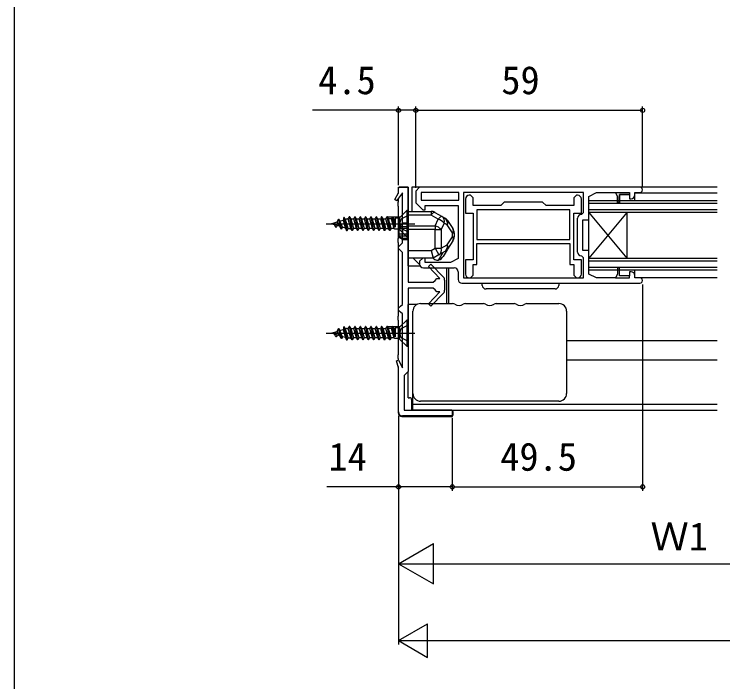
# Model space of a CAD drawing. Units: millimetres, scale not verified. Extents: x -438 to 438, y -652 to 648.
# Drawn here: x -437.5 to -253.1, y 294.3 to 468 of the extents above; entities that cross this region are included whole.
import ezdxf
from ezdxf.enums import TextEntityAlignment as Align

# ---------------------------------------------------------------- set-up
doc = ezdxf.new("R2010")
doc.units = ezdxf.units.MM
doc.header["$LTSCALE"] = 4
for name, color, linetype in [('0-2_YKK_11', 7, 'Continuous'), ('0-3_YKK_12', 2, 'Continuous'), ('0-4_YKK_13', 4, 'Continuous'), ('0-6_YKK_D', 6, 'Continuous'), ('0-7_YKK_ZWAK', 7, 'Continuous')]:
    doc.layers.add(name, color=color, linetype=linetype)
doc.styles.add('ＭＳ ゴシック', font='')
doc.styles.get('ＭＳ ゴシック').set_extended_font_data('MS Gothic')

msp = doc.modelspace()

# ---------------------------------------------------------------- linework, layer by layer
at = {"layer": '0-2_YKK_11'}
for p, q in [((-290.9, 406.1), (-290.9, 414.9)), ((-331, 402), (-323, 402)), ((-322, 401), (-322, 399)), ((-325.499, 398.841), (-325.499, 396.159)), ((-321, 398), (-274.7, 398))]:
    msp.add_line(p, q, dxfattribs=at)
for points in [[(-337.499, 364.5), (-337.499, 376), (-337.997, 377.809), (-337.539, 377.989), (-336.499, 376), (-336.499, 390), (-336.999, 390.5), (-337.499, 391), (-337.499, 391.5), (-336.999, 392), (-336.499, 392.5), (-336.499, 406), (-336.999, 406.5), (-337.499, 407), (-337.499, 407.5), (-336.999, 408), (-336.499, 408.5), (-336.499, 421.5), (-338.062, 419.482), (-338.476, 419.756), (-337.499, 421.5), (-337.499, 423), (-334.999, 423)], [(-334.999, 423), (-334.999, 398.25), (-328.499, 398.25), (-327.999, 398.75), (-327.499, 399.25), (-326.781, 399.25), (-329.695, 402.381), (-329.117, 402.934), (-325.785, 399.542)], [(-274.7, 423), (-332, 423), (-333, 422), (-333, 418.9), (-331.2, 417.1), (-330.6, 417.1), (-330.6, 418.2), (-322, 418.2), (-322, 404.4), (-324, 403.4), (-330.6, 403.4), (-330.6, 404.5), (-331.2, 404.5), (-332, 403.7), (-332, 403)], [(-289.4, 421.6), (-320.6, 421.6), (-320.6, 399.4), (-289.4, 399.4), (-289.4, 404.6), (-289.9, 405.1)], [(-290.9, 420.9), (-291.2, 420.9), (-291.9, 420.2), (-291.9, 418.2), (-299.1, 418.2), (-300, 419.1), (-310, 419.1), (-310.9, 418.2), (-318.1, 418.2), (-318.1, 420.2), (-318.8, 420.9), (-319.1, 420.9)], [(-289.9, 415.9), (-289.4, 416.4), (-289.4, 421.6)], [(-277, 401), (-277.4, 401), (-277.4, 399.9), (-280, 399.9), (-280, 402), (-280.5, 402), (-280.5, 400.4), (-281, 399.4), (-286, 399.4), (-288, 400.4), (-288, 406.5), (-289.5, 406.5), (-289.5, 414.5), (-288, 414.5), (-288, 420.6), (-286, 421.6), (-281, 421.6), (-280.5, 420.6), (-280.5, 419), (-280, 419), (-280, 421.1), (-277.4, 421.1), (-277.4, 420), (-277, 420)], [(-276, 421), (-276, 421.6), (-274.7, 421.6)], [(-320.1, 419.9), (-320.1, 416.2), (-318.1, 416.2), (-318.1, 404.1), (-320.1, 404.1), (-320.1, 400.4)], [(-289.9, 400.4), (-289.9, 404.1), (-291.9, 404.1), (-291.9, 416.2), (-289.9, 416.2), (-289.9, 419.9)], [(-319.1, 399.4), (-318.8, 399.4), (-318.1, 400.1), (-318.1, 402.9), (-317.1, 402.9), (-317.1, 408.3)], [(-317.1, 408.3), (-292.9, 408.3), (-292.9, 402.9), (-291.9, 402.9), (-291.9, 400.1), (-291.2, 399.4), (-290.9, 399.4)], [(-274.7, 399.4), (-276, 399.4), (-276, 400)], [(-325.785, 395.458), (-329.117, 392.066), (-329.695, 392.619), (-326.781, 395.75), (-327.499, 395.75), (-327.999, 396.25), (-328.499, 396.75), (-334.999, 396.75), (-334.999, 375), (-335.499, 374.5), (-335.999, 374), (-335.999, 365), (-323.499, 365), (-323.499, 363.5), (-336.499, 363.5)]]:
    msp.add_lwpolyline(points, dxfattribs=at)
for points in [[(-321.8, 421.6), (-331.6, 421.6), (-331.6, 419.6), (-321.8, 419.6)], [(-281, 421.6), (-277.4, 421.6), (-277.4, 421.1), (-280, 421.1), (-280, 419), (-280.5, 419), (-280.5, 420.6)], [(-292.9, 417.1), (-317.1, 417.1), (-317.1, 409.4), (-292.9, 409.4)], [(-281, 399.4), (-277.4, 399.4), (-277.4, 399.9), (-280, 399.9), (-280, 402), (-280.5, 402), (-280.5, 400.4)]]:
    msp.add_lwpolyline(points, close=True, dxfattribs=at)
for centre, radius, start, end in [((-274.7, 422.3), 0.7, 269.99999, 90.00001), ((-319.1, 419.9), 1, 90.00001, 179.99999), ((-290.9, 419.9), 1, 0.00001, 89.99999), ((-277, 421), 1, 270.00001, 359.99999), ((-289.9, 414.9), 1, 90.00001, 179.99999), ((-289.9, 406.1), 1, 180.00001, 269.99999), ((-331, 403), 1, 180.00001, 269.99999), ((-323, 401), 1, 0.00001, 89.99999), ((-319.1, 400.4), 1, 180.00001, 269.99999), ((-290.9, 400.4), 1, 270.00001, 359.99999), ((-277, 400), 1, 0.00001, 89.99999), ((-326.499, 398.841), 1, 359.99997, 44.48424), ((-321, 399), 1, 180.00001, 269.99999), ((-274.7, 398.7), 0.7, 269.99999, 90.00001), ((-326.499, 396.159), 1, 315.51576, 0.00003), ((-336.499, 364.5), 1, 180.00001, 269.99999)]:
    msp.add_arc(centre, radius, start, end, dxfattribs=at)
at = {"layer": '0-3_YKK_12'}
for p, q in [((-333.999, 423), (-333.999, 416.7)), ((-254.617, 423), (-333.999, 423)), ((-276.001, 419.5), (-276.001, 420.973)), ((-275.8, 421.5), (-254.617, 421.5)), ((-288, 419.5), (-254.617, 419.5)), ((-288, 401.5), (-288, 419.5)), ((-288, 418.8), (-254.617, 418.8)), ((-288, 417.2), (-254.617, 417.2)), ((-288, 416.5), (-254.617, 416.5)), ((-278, 404.5), (-288, 416.5)), ((-278, 416.5), (-288, 404.5)), ((-278, 404.5), (-278, 416.5)), ((-331.975, 402.776), (-333.699, 404.5)), ((-288, 404.5), (-254.617, 404.5)), ((-288, 403.8), (-254.617, 403.8)), ((-324.499, 402), (-324.499, 392.7)), ((-288, 402.2), (-254.617, 402.2)), ((-288, 401.5), (-254.617, 401.5)), ((-276, 399.9), (-276, 401.5)), ((-275.8, 399.5), (-254.617, 399.5)), ((-333.759, 365), (-333.759, 383.793)), ((-254.617, 383), (-293.759, 383)), ((-254.617, 378), (-293.759, 378)), ((-333.759, 366.5), (-254.617, 366.5)), ((-333.759, 365), (-254.617, 365))]:
    msp.add_line(p, q, dxfattribs=at)
at = {"layer": '0-4_YKK_13'}
for p, q in [((-337.599, 422.5), (-337.599, 421.322)), ((-334.999, 423), (-337.099, 423)), ((-334.999, 402.5), (-334.999, 423)), ((-337.599, 420.081), (-337.599, 419.1)), ((-337.599, 418.1), (-337.599, 419.1)), ((-337.599, 418.1), (-337.599, 409.6)), ((-335.25, 417), (-337.116, 415.134)), ((-351, 411.75), (-351.7, 415.131)), ((-351.6, 415.131), (-350.9, 411.75)), ((-350.2, 415.25), (-350.3, 415.25)), ((-348.8, 415.25), (-348.9, 415.25)), ((-347.4, 415.25), (-347.5, 415.25)), ((-346, 415.25), (-346.1, 415.25)), ((-344.6, 415.25), (-344.7, 415.25)), ((-343.2, 415.25), (-343.3, 415.25)), ((-341.8, 415.25), (-341.9, 415.25)), ((-340.4, 415.25), (-340.5, 415.25)), ((-340.294, 415.25), (-337.165, 415.25)), ((-338.582, 412.1), (-339.119, 415.214)), ((-337.35, 414.9), (-337.35, 412.1)), ((-334.999, 416.7), (-329.03, 416.7)), ((-334.999, 415.723), (-334.999, 416.7)), ((-329.03, 415.723), (-334.999, 415.723)), ((-329.03, 416.7), (-329.03, 415.723)), ((-327.159, 414.654), (-329.03, 415.723)), ((-356.347, 413.5), (-333.212, 413.5)), ((-352.785, 412.823), (-353.485, 413.963)), ((-352.4, 412.083), (-353.1, 414.703)), ((-352.3, 412.083), (-353, 414.703)), ((-352.035, 412.593), (-352.735, 414.193)), ((-350.635, 412.26), (-351.335, 414.621)), ((-350.825, 414.74), (-350.566, 414.74)), ((-349.935, 414.74), (-349.166, 414.74)), ((-348.535, 414.74), (-347.766, 414.74)), ((-347.135, 414.74), (-346.366, 414.74)), ((-345.735, 414.74), (-344.966, 414.74)), ((-344.335, 414.74), (-343.566, 414.74)), ((-342.935, 414.74), (-342.166, 414.74)), ((-341.535, 414.74), (-340.766, 414.74)), ((-339.435, 412.26), (-340.135, 414.74)), ((-338.666, 412.26), (-339.366, 414.74)), ((-338.35, 413.378), (-338.735, 414.74)), ((-336.433, 413.5), (-337.299, 413)), ((-336.433, 413.354), (-337.299, 412.799)), ((-336.433, 413.5), (-336.433, 413.354)), ((-334.999, 413.354), (-336.433, 413.354)), ((-334.999, 413.65), (-336.283, 413.65)), ((-336.283, 413.65), (-336.283, 413.436)), ((-336.283, 413.436), (-334.999, 413.436)), ((-325.597, 413.631), (-326.398, 411.95)), ((-324.839, 413.198), (-325.597, 413.631)), ((-323.437, 411.094), (-324.839, 413.198)), ((-324.737, 414.307), (-323.334, 412.204)), ((-337.299, 412.799), (-337.299, 413)), ((-337.299, 412.75), (-337.299, 412.799)), ((-337.299, 412.25), (-337.299, 412.75)), ((-337.299, 412.75), (-334.999, 412.75)), ((-337.116, 411.866), (-335.25, 410)), ((-336.433, 412.25), (-336.433, 410.75)), ((-334.999, 412.25), (-336.433, 412.25)), ((-334.999, 411.95), (-334.999, 406.5)), ((-327.96, 411.95), (-334.999, 411.95)), ((-327.96, 412.973), (-327.96, 411.95)), ((-337.599, 408.6), (-337.599, 409.6)), ((-336.433, 410.75), (-337.299, 410.75)), ((-337.299, 410.25), (-337.299, 410.75)), ((-337.299, 410.201), (-337.299, 410.25)), ((-334.999, 410.25), (-337.299, 410.25)), ((-337.299, 410.201), (-336.433, 409.646)), ((-337.299, 410), (-337.299, 410.201)), ((-337.299, 410), (-336.433, 409.5)), ((-334.999, 410.75), (-336.433, 410.75)), ((-334.999, 409.646), (-336.433, 409.646)), ((-336.433, 409.646), (-336.433, 409.5)), ((-336.283, 409.564), (-334.999, 409.564)), ((-336.283, 409.564), (-336.283, 409.35)), ((-336.283, 409.35), (-334.999, 409.35)), ((-324.839, 408.002), (-323.437, 410.106)), ((-323.437, 410.106), (-323.437, 411.094)), ((-323.437, 411.094), (-322.999, 411.094)), ((-323.437, 410.106), (-322.999, 410.106)), ((-322.999, 411.094), (-322.999, 410.106)), ((-337.599, 408.6), (-337.599, 389.4)), ((-326.398, 407.111), (-324.839, 408.002)), ((-323.334, 408.996), (-324.737, 406.893)), ((-334.999, 406.5), (-329.03, 406.5)), ((-329.03, 406.5), (-327.96, 407.111)), ((-327.96, 407.111), (-326.398, 407.111)), ((-327.96, 407.111), (-326.968, 405.375)), ((-326.985, 404.059), (-325.86, 406.008)), ((-325.409, 406.266), (-326.968, 405.375)), ((-324.883, 406.7), (-325.891, 404.954)), ((-326.968, 405.375), (-328.499, 404.5)), ((-327.497, 404), (-327.197, 404)), ((-334.999, 402.5), (-331.866, 402.5)), ((-324.999, 402), (-324.999, 399.293)), ((-324.999, 399.293), (-324.999, 395.707)), ((-296.783, 396.5), (-314.718, 396.5)), ((-296.748, 398), (-295.75, 398)), ((-295.75, 398), (-295.785, 397.439)), ((-324.999, 395.707), (-324.999, 392.7)), ((-334.999, 387.101), (-334.999, 392.5)), ((-332.63, 392.5), (-334.999, 392.5)), ((-331.759, 392.7), (-323.43, 392.7)), ((-320.088, 392.7), (-315.43, 392.7)), ((-312.088, 392.7), (-307.43, 392.7)), ((-304.088, 392.7), (-295.759, 392.7)), ((-337.599, 388.4), (-337.599, 389.4)), ((-333.759, 386.723), (-333.759, 390.7)), ((-293.759, 390.7), (-293.759, 386.723)), ((-337.599, 388.4), (-337.599, 379.4)), ((-335.25, 388.5), (-337.116, 386.634)), ((-352.785, 384.323), (-353.485, 385.463)), ((-352.4, 383.583), (-353.1, 386.203)), ((-352.3, 383.583), (-353, 386.203)), ((-352.035, 384.093), (-352.735, 385.693)), ((-351, 383.25), (-351.7, 386.631)), ((-351.6, 386.631), (-350.9, 383.25)), ((-350.635, 383.76), (-351.335, 386.121)), ((-350.825, 386.24), (-350.566, 386.24)), ((-350.2, 386.75), (-350.3, 386.75)), ((-349.935, 386.24), (-349.166, 386.24)), ((-348.8, 386.75), (-348.9, 386.75)), ((-348.535, 386.24), (-347.766, 386.24)), ((-347.4, 386.75), (-347.5, 386.75)), ((-347.135, 386.24), (-346.366, 386.24)), ((-346, 386.75), (-346.1, 386.75)), ((-345.735, 386.24), (-344.966, 386.24)), ((-344.6, 386.75), (-344.7, 386.75)), ((-344.335, 386.24), (-343.566, 386.24)), ((-343.2, 386.75), (-343.3, 386.75)), ((-342.935, 386.24), (-342.166, 386.24)), ((-341.8, 386.75), (-341.9, 386.75)), ((-341.535, 386.24), (-340.766, 386.24)), ((-340.4, 386.75), (-340.5, 386.75)), ((-340.294, 386.75), (-337.165, 386.75)), ((-339.435, 383.76), (-340.135, 386.24)), ((-338.666, 383.76), (-339.366, 386.24)), ((-338.582, 383.6), (-339.119, 386.714)), ((-338.35, 384.878), (-338.735, 386.24)), ((-337.35, 386.4), (-337.35, 383.6)), ((-333.759, 373.277), (-333.759, 386.723)), ((-293.759, 386.723), (-293.759, 373.277)), ((-356.347, 385), (-333.212, 385)), ((-337.116, 383.366), (-335.25, 381.5)), ((-337.599, 378.4), (-337.599, 379.4)), ((-337.599, 378.4), (-337.599, 378.05)), ((-337.599, 376.363), (-337.599, 364.298)), ((-334.999, 368.2), (-334.999, 374.901)), ((-333.759, 369.3), (-333.759, 373.277)), ((-293.759, 373.277), (-293.759, 369.3)), ((-334.999, 368.2), (-334.599, 368.2)), ((-334.099, 367.7), (-334.099, 365.2)), ((-295.759, 367.3), (-331.759, 367.3)), ((-334.099, 365.2), (-334.099, 365)), ((-336.6, 363.3), (-323.798, 363.3)), ((-323.8, 365), (-334.099, 365)), ((-323.299, 363.799), (-323.299, 364.5))]:
    msp.add_line(p, q, dxfattribs=at)
for points in [[(-335.25, 417), (-335, 417), (-335, 410), (-335.25, 410)], [(-335.25, 388.5), (-335, 388.5), (-335, 381.5), (-335.25, 381.5)]]:
    msp.add_lwpolyline(points, close=True, dxfattribs=at)
for points in [[(-351.059, 414.705), (-351.335, 414.621), (-351.6, 415.131), (-351.7, 415.131), (-351.885, 414.453)], [(-348.466, 412.26), (-349.235, 412.26), (-349.5, 411.75), (-349.6, 411.75), (-349.866, 412.26), (-350.566, 414.74), (-350.3, 415.25), (-349.6, 411.75)], [(-349.5, 411.75), (-350.2, 415.25), (-349.935, 414.74), (-349.235, 412.26)], [(-347.066, 412.26), (-347.835, 412.26), (-348.1, 411.75), (-348.2, 411.75), (-348.466, 412.26), (-349.166, 414.74), (-348.9, 415.25), (-348.2, 411.75)], [(-348.1, 411.75), (-348.8, 415.25), (-348.535, 414.74), (-347.835, 412.26)], [(-345.666, 412.26), (-346.435, 412.26), (-346.7, 411.75), (-346.8, 411.75), (-347.066, 412.26), (-347.766, 414.74), (-347.5, 415.25), (-346.8, 411.75)], [(-346.7, 411.75), (-347.4, 415.25), (-347.135, 414.74), (-346.435, 412.26)], [(-344.266, 412.26), (-345.035, 412.26), (-345.3, 411.75), (-345.4, 411.75), (-345.666, 412.26), (-346.366, 414.74), (-346.1, 415.25), (-345.4, 411.75)], [(-345.3, 411.75), (-346, 415.25), (-345.735, 414.74), (-345.035, 412.26)], [(-342.866, 412.26), (-343.635, 412.26), (-343.9, 411.75), (-344, 411.75), (-344.266, 412.26), (-344.966, 414.74), (-344.7, 415.25), (-344, 411.75)], [(-343.9, 411.75), (-344.6, 415.25), (-344.335, 414.74), (-343.635, 412.26)], [(-341.466, 412.26), (-342.235, 412.26), (-342.5, 411.75), (-342.6, 411.75), (-342.866, 412.26), (-343.566, 414.74), (-343.3, 415.25), (-342.6, 411.75)], [(-342.5, 411.75), (-343.2, 415.25), (-342.935, 414.74), (-342.235, 412.26)], [(-340.835, 412.26), (-341.535, 414.74), (-341.8, 415.25), (-341.1, 411.75), (-341.2, 411.75), (-341.9, 415.25), (-342.166, 414.74), (-341.466, 412.26), (-341.2, 411.75)], [(-337.682, 412.1), (-338.582, 412.1), (-338.666, 412.26), (-339.435, 412.26), (-339.7, 411.75), (-339.8, 411.75), (-340.066, 412.26), (-340.766, 414.74), (-340.5, 415.25), (-339.8, 411.75)], [(-338.946, 415.145), (-339.119, 415.214), (-339.366, 414.74), (-340.135, 414.74), (-340.4, 415.25), (-339.7, 411.75)], [(-337.682, 414.9), (-338.258, 414.9), (-338.35, 414.74), (-338.35, 412.56), (-338.946, 415.145), (-338.735, 414.74), (-338.35, 414.74)], [(-335, 415.6), (-336.916, 414.645), (-337.201, 413.5), (-336.916, 412.355), (-335, 411.4)], [(-334.999, 411.95), (-334.999, 412.973), (-334.999, 415.723)], [(-328.037, 416.436), (-328.115, 416.459), (-328.21, 416.447), (-328.321, 416.402), (-328.446, 416.324), (-328.582, 416.214), (-328.726, 416.076), (-328.876, 415.911), (-329.03, 415.723)], [(-328.037, 416.436), (-326.167, 415.368), (-325.409, 414.934)], [(-326.167, 415.368), (-326.245, 415.39), (-326.34, 415.378), (-326.451, 415.333), (-326.575, 415.255), (-326.711, 415.146), (-326.856, 415.007), (-327.006, 414.842), (-327.159, 414.654)], [(-351.296, 412.368), (-352.035, 412.593), (-352.3, 412.083), (-352.4, 412.083), (-352.785, 412.823), (-355, 413.5), (-353.485, 413.963), (-353.1, 414.703), (-353, 414.703), (-352.735, 414.193), (-351.885, 414.453), (-351.266, 412.26), (-351, 411.75), (-350.9, 411.75), (-350.635, 412.26), (-349.866, 412.26)], [(-353.435, 413.021), (-353.7, 412.511), (-353.8, 412.511), (-354.185, 413.251)], [(-336.283, 413.436), (-336.31, 413.438), (-336.335, 413.441), (-336.367, 413.448), (-336.401, 413.463), (-336.431, 413.491), (-336.433, 413.5)], [(-334.999, 412.973), (-327.96, 412.973), (-327.159, 414.654)], [(-341.1, 411.75), (-340.835, 412.26), (-340.066, 412.26)], [(-337.299, 410.75), (-337.299, 412.25), (-336.433, 412.25)], [(-327.96, 407.111), (-327.96, 411.95), (-326.398, 411.95), (-326.398, 407.111)], [(-336.433, 409.5), (-336.421, 409.523), (-336.405, 409.535), (-336.362, 409.553), (-336.337, 409.559), (-336.304, 409.563), (-336.283, 409.564)], [(-329.03, 406.5), (-328.499, 404.5), (-334.999, 404.5), (-334.999, 406.5)], [(-315.716, 397.439), (-315.75, 398), (-314.752, 398)], [(-351.296, 383.868), (-352.035, 384.093), (-352.3, 383.583), (-352.4, 383.583), (-352.785, 384.323), (-355, 385), (-353.485, 385.463), (-353.1, 386.203), (-353, 386.203), (-352.735, 385.693), (-351.885, 385.953), (-351.266, 383.76), (-351, 383.25), (-350.9, 383.25), (-350.635, 383.76), (-349.866, 383.76)], [(-351.059, 386.205), (-351.335, 386.121), (-351.6, 386.631), (-351.7, 386.631), (-351.885, 385.953)], [(-348.466, 383.76), (-349.235, 383.76), (-349.5, 383.25), (-349.6, 383.25), (-349.866, 383.76), (-350.566, 386.24), (-350.3, 386.75), (-349.6, 383.25)], [(-349.5, 383.25), (-350.2, 386.75), (-349.935, 386.24), (-349.235, 383.76)], [(-347.066, 383.76), (-347.835, 383.76), (-348.1, 383.25), (-348.2, 383.25), (-348.466, 383.76), (-349.166, 386.24), (-348.9, 386.75), (-348.2, 383.25)], [(-348.1, 383.25), (-348.8, 386.75), (-348.535, 386.24), (-347.835, 383.76)], [(-345.666, 383.76), (-346.435, 383.76), (-346.7, 383.25), (-346.8, 383.25), (-347.066, 383.76), (-347.766, 386.24), (-347.5, 386.75), (-346.8, 383.25)], [(-346.7, 383.25), (-347.4, 386.75), (-347.135, 386.24), (-346.435, 383.76)], [(-344.266, 383.76), (-345.035, 383.76), (-345.3, 383.25), (-345.4, 383.25), (-345.666, 383.76), (-346.366, 386.24), (-346.1, 386.75), (-345.4, 383.25)], [(-345.3, 383.25), (-346, 386.75), (-345.735, 386.24), (-345.035, 383.76)], [(-342.866, 383.76), (-343.635, 383.76), (-343.9, 383.25), (-344, 383.25), (-344.266, 383.76), (-344.966, 386.24), (-344.7, 386.75), (-344, 383.25)], [(-343.9, 383.25), (-344.6, 386.75), (-344.335, 386.24), (-343.635, 383.76)], [(-341.466, 383.76), (-342.235, 383.76), (-342.5, 383.25), (-342.6, 383.25), (-342.866, 383.76), (-343.566, 386.24), (-343.3, 386.75), (-342.6, 383.25)], [(-342.5, 383.25), (-343.2, 386.75), (-342.935, 386.24), (-342.235, 383.76)], [(-340.835, 383.76), (-341.535, 386.24), (-341.8, 386.75), (-341.1, 383.25), (-341.2, 383.25), (-341.9, 386.75), (-342.166, 386.24), (-341.466, 383.76), (-341.2, 383.25)], [(-337.682, 383.6), (-338.582, 383.6), (-338.666, 383.76), (-339.435, 383.76), (-339.7, 383.25), (-339.8, 383.25), (-340.066, 383.76), (-340.766, 386.24), (-340.5, 386.75), (-339.8, 383.25)], [(-338.946, 386.645), (-339.119, 386.714), (-339.366, 386.24), (-340.135, 386.24), (-340.4, 386.75), (-339.7, 383.25)], [(-337.682, 386.4), (-338.258, 386.4), (-338.35, 386.24), (-338.35, 384.06), (-338.946, 386.645), (-338.735, 386.24), (-338.35, 386.24)], [(-335, 387.1), (-336.916, 386.145), (-337.201, 385), (-336.916, 383.855), (-335, 382.9)], [(-353.435, 384.521), (-353.7, 384.011), (-353.8, 384.011), (-354.185, 384.751)], [(-341.1, 383.25), (-340.835, 383.76), (-340.066, 383.76)]]:
    msp.add_lwpolyline(points, dxfattribs=at)
for centre, radius, start, end in [((-337.099, 422.5), 0.5, 90, 180), ((-337.682, 415.7), 0.8, 270, 314.99999), ((-329.03, 414.7), 2, 60.25512, 90), ((-327.067, 414.111), 1.546, 341.91504, 54.39753), ((-326.401, 413.198), 2, 33.69007, 60.25512), ((-326.308, 413.678), 1.546, 341.91504, 54.39753), ((-350.825, 413.94), 0.8, 89.99998, 106.99998), ((-336.283, 413.5), 0.15, 90, 180), ((-328.305, 411.201), 3.638, 41.90744, 71.64145), ((-325.685, 413.835), 1.059, 322.99219, 26.46445), ((-337.682, 411.3), 0.8, 44.99999, 89.99998), ((-329.106, 409.52), 3.638, 41.90744, 71.64145), ((-324.283, 411.732), 1.059, 322.99219, 26.46445), ((-324.999, 411.094), 2, 0, 33.69007), ((-336.283, 409.5), 0.15, 180, 270), ((-324.283, 409.468), 1.059, 333.53555, 37.00781), ((-324.999, 410.106), 2, 326.30993, 0), ((-326.308, 407.522), 1.546, 305.60247, 18.08496), ((-325.685, 407.365), 1.059, 333.53555, 37.00781), ((-327.867, 406.632), 1.546, 305.60247, 18.08496), ((-326.401, 408.002), 2, 299.74488, 326.30993), ((-327.138, 405.967), 2, 227.16611, 259.63751), ((-327.623, 405.954), 2, 282.28715, 288.59038), ((-327.623, 405.954), 2, 288.59038, 330), ((-314.718, 397.5), 1, 183.5, 270), ((-296.783, 397.5), 1, 270, 356.5), ((-331.759, 390.7), 2, 90, 180), ((-323.417, 391.7), 1, 56.44269, 90), ((-321.759, 394.2), 2, 236.44269, 303.55731), ((-320.1, 391.7), 1, 90, 123.55731), ((-315.417, 391.7), 1, 56.44269, 90), ((-313.759, 394.2), 2, 236.44269, 303.55731), ((-312.1, 391.7), 1, 90, 123.55731), ((-307.417, 391.7), 1, 56.44269, 90), ((-305.759, 394.2), 2, 236.44269, 303.55731), ((-304.1, 391.7), 1, 90, 123.55731), ((-295.759, 390.7), 2, 0, 90), ((-350.825, 385.44), 0.8, 89.99998, 106.99998), ((-337.682, 387.2), 0.8, 270, 314.99999), ((-337.682, 382.8), 0.8, 44.99999, 89.99998), ((-331.759, 369.3), 2, 180, 270), ((-295.759, 369.3), 2, 270, 0), ((-334.599, 367.7), 0.5, 0, 90)]:
    msp.add_arc(centre, radius, start, end, dxfattribs=at)
for centre, major_axis, ratio, start_param, end_param in [((-336.597, 364.302), (-0.71, -0.71), 0.99628, 5.4996506, 7.06672), ((-323.8, 364.5), (0.501, 0), 0.998135, 6.2831853, 7.8539816), ((-323.8, 363.801), (-0.355, 0.355), 0.99628, 2.358058, 3.9251274)]:
    msp.add_ellipse(centre, major_axis=major_axis, ratio=ratio, start_param=start_param, end_param=end_param, dxfattribs=at)
at = {"layer": '0-6_YKK_D'}
for p, q in [((-337.5, 423.5), (-337.5, 444)), ((-333, 422.793), (-333, 444)), ((-333, 423), (-333, 444)), ((-333, 443), (-274, 443)), ((-274, 423.3), (-274, 444)), ((-274, 397.7), (-274, 344)), ((-337.5, 363.5), (-337.5, 344)), ((-337.5, 363.5), (-337.5, 304)), ((-337.5, 363.5), (-337.5, 324)), ((-323.499, 363), (-323.499, 344)), ((-323.499, 363), (-323.499, 344)), ((-323.499, 345), (-274, 345)), ((-337.5, 325), (-328.407, 330.25)), ((-328.407, 319.75), (-328.407, 330.25)), ((-337.5, 325), (-328.407, 319.75)), ((-337.5, 325), (-319.313, 325)), ((-327, 325), (-198, 325)), ((-337.5, 305), (-329.922, 309.375)), ((-329.922, 300.625), (-329.922, 309.375)), ((-337.5, 305), (-329.922, 300.625)), ((-337.5, 305), (-322.345, 305)), ((-328.75, 305), (3.75, 305))]:
    msp.add_line(p, q, dxfattribs=at)
for points in [[(-333, 443), (-337.5, 443), (-359.875, 443)], [(-323.499, 345), (-337.5, 345), (-356.182, 345)]]:
    msp.add_lwpolyline(points, dxfattribs=at)
for centre in [(-337.5, 443), (-333, 443), (-333, 443), (-274, 443), (-337.5, 345), (-323.499, 345), (-323.499, 345), (-274, 345)]:
    msp.add_circle(centre, 0.531, dxfattribs=at)
at = {"layer": '0-7_YKK_ZWAK'}
msp.add_line((-437.5, 623), (-437.5, -652), dxfattribs=at)

# ---------------------------------------------------------------- texts
at = {"layer": '0-6_YKK_D', "style": 'ＭＳ ゴシック'}
for s, p in [('4.5', (-358.386, 445)), ('59', (-310.745, 445)), ('14', (-355.716, 347)), ('49.5', (-311.022, 347)), ('Ｗ1', (-271.96, 326.25))]:
    msp.add_text(s, height=7.331, dxfattribs=at).set_placement(p, align=Align.BOTTOM_LEFT)

doc.saveas('drawing.dxf')
